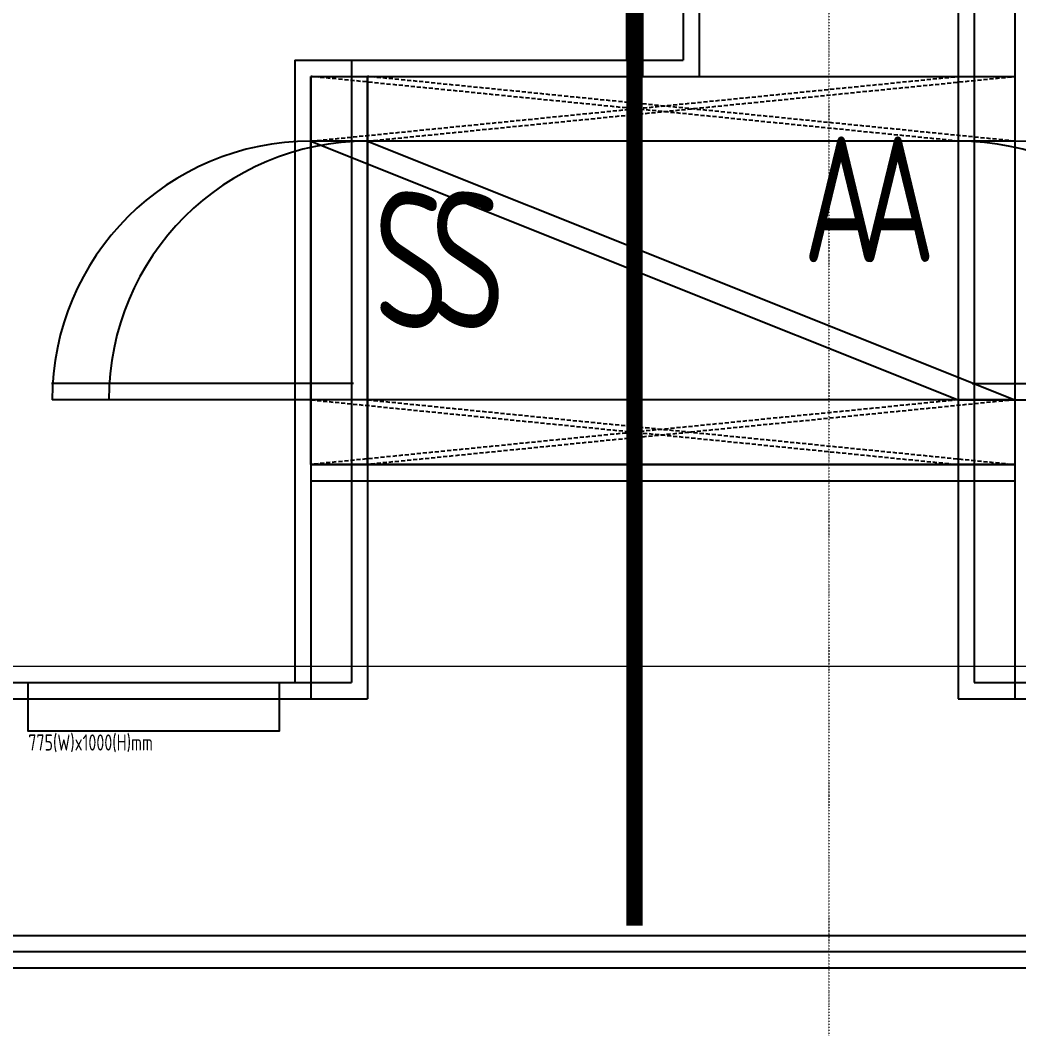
# Model space of a CAD drawing. Extents: x -76427 to 292734, y -42117 to 131250.
# Drawn here: x 232701 to 235787, y 71430 to 74549 of the extents above; entities that cross this region are included whole.
import ezdxf
from ezdxf.enums import TextEntityAlignment as Align

# ---------------------------------------------------------------- set-up
doc = ezdxf.new("R2010")
doc.units = 0
doc.header["$LTSCALE"] = 10
for name, pattern in [('H12PL1$0$JJP_三點線', [0.9, 0.3, -0.15, 0, -0.15, 0, -0.15, 0, -0.15]), ('XFDP10$0$HIDDEN2', [0.1875, 0.125, -0.0625]), ('XFM7P10ICA$0$H12PL1$0$JJP_三點線', [0.9, 0.3, -0.15, 0, -0.15, 0, -0.15, 0, -0.15]), ('XFM7P10ICA$0$XFDP15$0$HIDDEN2', [0.1875, 0.125, -0.0625])]:
    doc.linetypes.add(name, pattern=pattern)
for name, color, linetype in [('H12PL1$0$S-GRID', 252, 'Continuous'), ('XFDP10$0$A-AIR Shower', 2, 'Continuous'), ('XFDP10$0$A-S-C1-800x1000-v (50K)', 212, 'Continuous'), ('XFDP10$0$A-W-D-Height Difference', 17, 'XFDP10$0$HIDDEN2'), ('XFDP10$0$A-W-P1S (50K)', 2, 'Continuous'), ('XFDP10$0$A-W-P4S (50K)', 2, 'Continuous'), ('XFM7P10ICA$0$H12PL1$0$A-TEXT-修改說明', 252, 'Continuous'), ('XFM7P10ICA$0$H12PL1$0$S-GRID', 252, 'Continuous'), ('XFM7P10ICA$0$XFDP15$0$A-AIR Shower', 2, 'Continuous'), ('XFM7P10ICA$0$XFDP15$0$A-W-F2S (50K)', 2, 'Continuous'), ('XFM7P10ICA$0$XFDP15$0$A-W-P1S (50K)', 2, 'Continuous')]:
    doc.layers.add(name, color=color, linetype=linetype)
doc.styles.add('XFDP10$0$AA-TXT', font='isocp.shx', dxfattribs={"width": 0.8, "bigfont": 'china.shx'})
doc.styles.add('XFM7P10ICA$0$XFDP15$0$AA-TXT', font='isocp.shx', dxfattribs={"width": 0.8, "bigfont": 'china.shx'})

# ---------------------------------------------------------------- blocks, each defined once
blk = doc.blocks.new('XFM7P10ICA$0$XFDP15$0$AS-W80xL200xH210')
at = {"ltscale": 10}
for p, q in [((0, -20, 0), (200, -20, 0)), ((0, -140), (0, -20, 0)), ((200, -20, 0), (200, -140)), ((0, -40, 0), (200, -120)), ((200, -40, 0), (0, -40, 0)), ((-4.36, -115), (-80.15, -115)), ((204.36, -115), (280.15, -115)), ((0, -120), (-80, -120)), ((200, -120), (0, -120)), ((200, -120), (280, -120)), ((200, -140), (0, -140))]:
    blk.add_line(p, q, dxfattribs=at)
at = {"linetype": 'XFM7P10ICA$0$XFDP15$0$HIDDEN2'}
for p, q in [((0, -40, 0), (200, -20, 0)), ((200, -40, 0), (0, -20, 0)), ((0, -120, 0), (200, -140, 0)), ((200, -120, 0), (0, -140, 0))]:
    blk.add_line(p, q, dxfattribs=at)
at = {"ltscale": 10}
for centre, start, end in [((0, -120), 90, 180), ((200, -120), 0, 90)]:
    blk.add_arc(centre, 80, start, end, dxfattribs=at)
at = {"ltscale": 10, "style": 'XFM7P10ICA$0$XFDP15$0$AA-TXT', "width": 0.8}
for s, height, p, p2 in [('A', 38.83, (152.14, -77.37), (175.44, -77.37)), ('S', 42.23, (19.35, -97.79), (42.65, -97.79))]:
    blk.add_text(s, height=height, dxfattribs=at).set_placement(p, p2, align=Align.ALIGNED)
blk = doc.blocks.new('XFM7P10ICA$0$XFDP15')
at = {"layer": 'XFM7P10ICA$0$XFDP15$0$A-W-F2S (50K)'}
for p, q in [((218450, 71719, 0), (238875.4, 71719, 0)), ((218350, 71619, 0), (238975.4, 71619, 0))]:
    blk.add_line(p, q, dxfattribs=at)
at = {"layer": 'XFM7P10ICA$0$XFDP15$0$A-W-P1S (50K)'}
for p, q in [((234750, 75450, 0), (234750, 74425, 0)), ((235650, 75450, 0), (235650, 72500.5, 0)), ((234800, 75400, 0), (234800, 74375, 0)), ((235600, 75400, 0), (235600, 72450.5, 0)), ((233550, 74425), (234750, 74425, 0)), ((233550, 74425, 0), (233550, 72500.5, 0)), ((233600, 74375, 0), (234800, 74375, 0)), ((233600, 74375, 0), (233600, 72450.5, 0)), ((233600, 73175, 0), (235600, 73175, 0)), ((233600, 73125, 0), (235600, 73125, 0)), ((218450, 72500.5, 0), (233550, 72500.5, 0)), ((235650, 72500.5, 0), (237925, 72500.5, 0)), ((218450, 72450.5, 0), (233600, 72450.5, 0)), ((235600, 72450.5, 0), (237875, 72450.5, 0))]:
    blk.add_line(p, q, dxfattribs=at)
at = {"layer": 'XFM7P10ICA$0$XFDP15$0$A-AIR Shower', "xscale": 10, "yscale": 10, "zscale": 10}
blk.add_blockref('XFM7P10ICA$0$XFDP15$0$AS-W80xL200xH210', (233600, 74575, 0), dxfattribs=at)
blk = doc.blocks.new('XFM7P10ICA$0$H12PL1')
at = {"layer": 'XFM7P10ICA$0$H12PL1$0$A-TEXT-修改說明', "lineweight": 0}
blk.add_lwpolyline([(238750, 72550), (208650, 72550), (208650, 59650)], dxfattribs=at)
at = {"layer": 'XFM7P10ICA$0$H12PL1$0$S-GRID', "linetype": 'XFM7P10ICA$0$H12PL1$0$JJP_三點線', "lineweight": 0}
blk.add_line((235200, 128250), (235200, -28000), dxfattribs=at)
blk.add_blockref('XFM7P10ICA$0$XFDP15', (0, 0))
blk = doc.blocks.new('XFM7P10ICA')
blk.add_blockref('XFM7P10ICA$0$H12PL1', (0, 0))
blk = doc.blocks.new('XFDP10$0$AS-W80xL200xH210')
at = {"ltscale": 10}
for p, q in [((0, -20, 0), (200, -20, 0)), ((0, -140), (0, -20, 0)), ((200, -20, 0), (200, -140)), ((0, -40, 0), (200, -120)), ((200, -40, 0), (0, -40, 0)), ((-4.36, -115), (-80.15, -115)), ((204.36, -115), (280.15, -115)), ((0, -120), (-80, -120)), ((200, -120), (0, -120)), ((200, -120), (280, -120)), ((200, -140), (0, -140))]:
    blk.add_line(p, q, dxfattribs=at)
at = {"linetype": 'XFDP10$0$HIDDEN2'}
for p, q in [((0, -40, 0), (200, -20, 0)), ((200, -40, 0), (0, -20, 0)), ((0, -120, 0), (200, -140, 0)), ((200, -120, 0), (0, -140, 0))]:
    blk.add_line(p, q, dxfattribs=at)
at = {"ltscale": 10}
for centre, start, end in [((0, -120), 90, 180), ((200, -120), 0, 90)]:
    blk.add_arc(centre, 80, start, end, dxfattribs=at)
at = {"ltscale": 10, "style": 'XFDP10$0$AA-TXT', "width": 0.8}
for s, height, p, p2 in [('A', 38.83, (152.14, -77.37), (175.44, -77.37)), ('S', 42.23, (19.35, -97.79), (42.65, -97.79))]:
    blk.add_text(s, height=height, dxfattribs=at).set_placement(p, p2, align=Align.ALIGNED)
blk = doc.blocks.new('*U493')
blk.add_lwpolyline([(0, 0), (0, 0.2583), (0.05, 0.2583), (0.05, 0)], close=True)
at = {"color": 1, "style": 'XFDP10$0$AA-TXT', "width": 0.8}
blk.add_attdef('高度', text='', height=0.1, rotation=90, dxfattribs=at).set_placement((0.1157, 0.07), align=Align.MIDDLE_LEFT)
blk = doc.blocks.new('XFDP10')
at = {"layer": 'XFDP10$0$A-W-D-Height Difference', "const_width": 50, "elevation": 0}
blk.add_lwpolyline([(234600, 71749), (234600, 89375)], dxfattribs=at)
at = {"layer": 'XFDP10$0$A-W-P1S (50K)'}
for p, q in [((234575, 75450, 0), (234575, 74425, 0)), ((234625, 75400, 0), (234625, 74375, 0)), ((235775, 75400, 0), (235775, 72450.5, 0)), ((233725, 74425, 0), (234575, 74425, 0)), ((233725, 74425, 0), (233725, 72500.5, 0)), ((233775, 74375, 0), (234625, 74375, 0)), ((233775, 74375, 0), (233775, 72450.5, 0)), ((233775, 73175, 0), (235775, 73175, 0)), ((233775, 73125, 0), (235775, 73125, 0)), ((208751.3, 72500.5, 0), (233725, 72500.5, 0)), ((208801.3, 72450.5, 0), (233775, 72450.5, 0)), ((235775, 72450.5, 0), (237875, 72450.5, 0))]:
    blk.add_line(p, q, dxfattribs=at)
at = {"layer": 'XFDP10$0$A-W-P4S (50K)'}
for p, q in [((208751.3, 71719), (238875.4, 71719, 0)), ((208801.3, 71669, 0), (238875.4, 71669, 0))]:
    blk.add_line(p, q, dxfattribs=at)
at = {"layer": 'XFDP10$0$A-AIR Shower', "xscale": 10, "yscale": 10, "zscale": 10}
blk.add_blockref('XFDP10$0$AS-W80xL200xH210', (233775, 74575, 0), dxfattribs=at)
at = {"layer": 'XFDP10$0$A-S-C1-800x1000-v (50K)'}
ref = blk.add_blockref('*U493', (232726.3, 72500.5, 0), dxfattribs=dict(at, xscale=3000, yscale=3000, zscale=3000, rotation=270))
ref.add_attrib('高度', '775(W)x1000(H)mm', dxfattribs={"layer": '0', "color": 1, "height": 50, "style": 'XFDP10$0$AA-TXT', "width": 0.8}).set_placement((232726.3, 72315.3, 0), align=Align.MIDDLE_LEFT)
blk = doc.blocks.new('H12PL1')
at = {"layer": 'H12PL1$0$S-GRID', "linetype": 'H12PL1$0$JJP_三點線', "lineweight": 0}
blk.add_line((235200, 128250), (235200, -28000), dxfattribs=at)
blk.add_blockref('XFDP10', (0, 0))

msp = doc.modelspace()

# ---------------------------------------------------------------- block references
msp.add_blockref('XFM7P10ICA', (0, 0))

# ---------------------------------------------------------------- next in the draw order: block references
msp.add_blockref('H12PL1', (0, 0))

doc.saveas('drawing.dxf')
